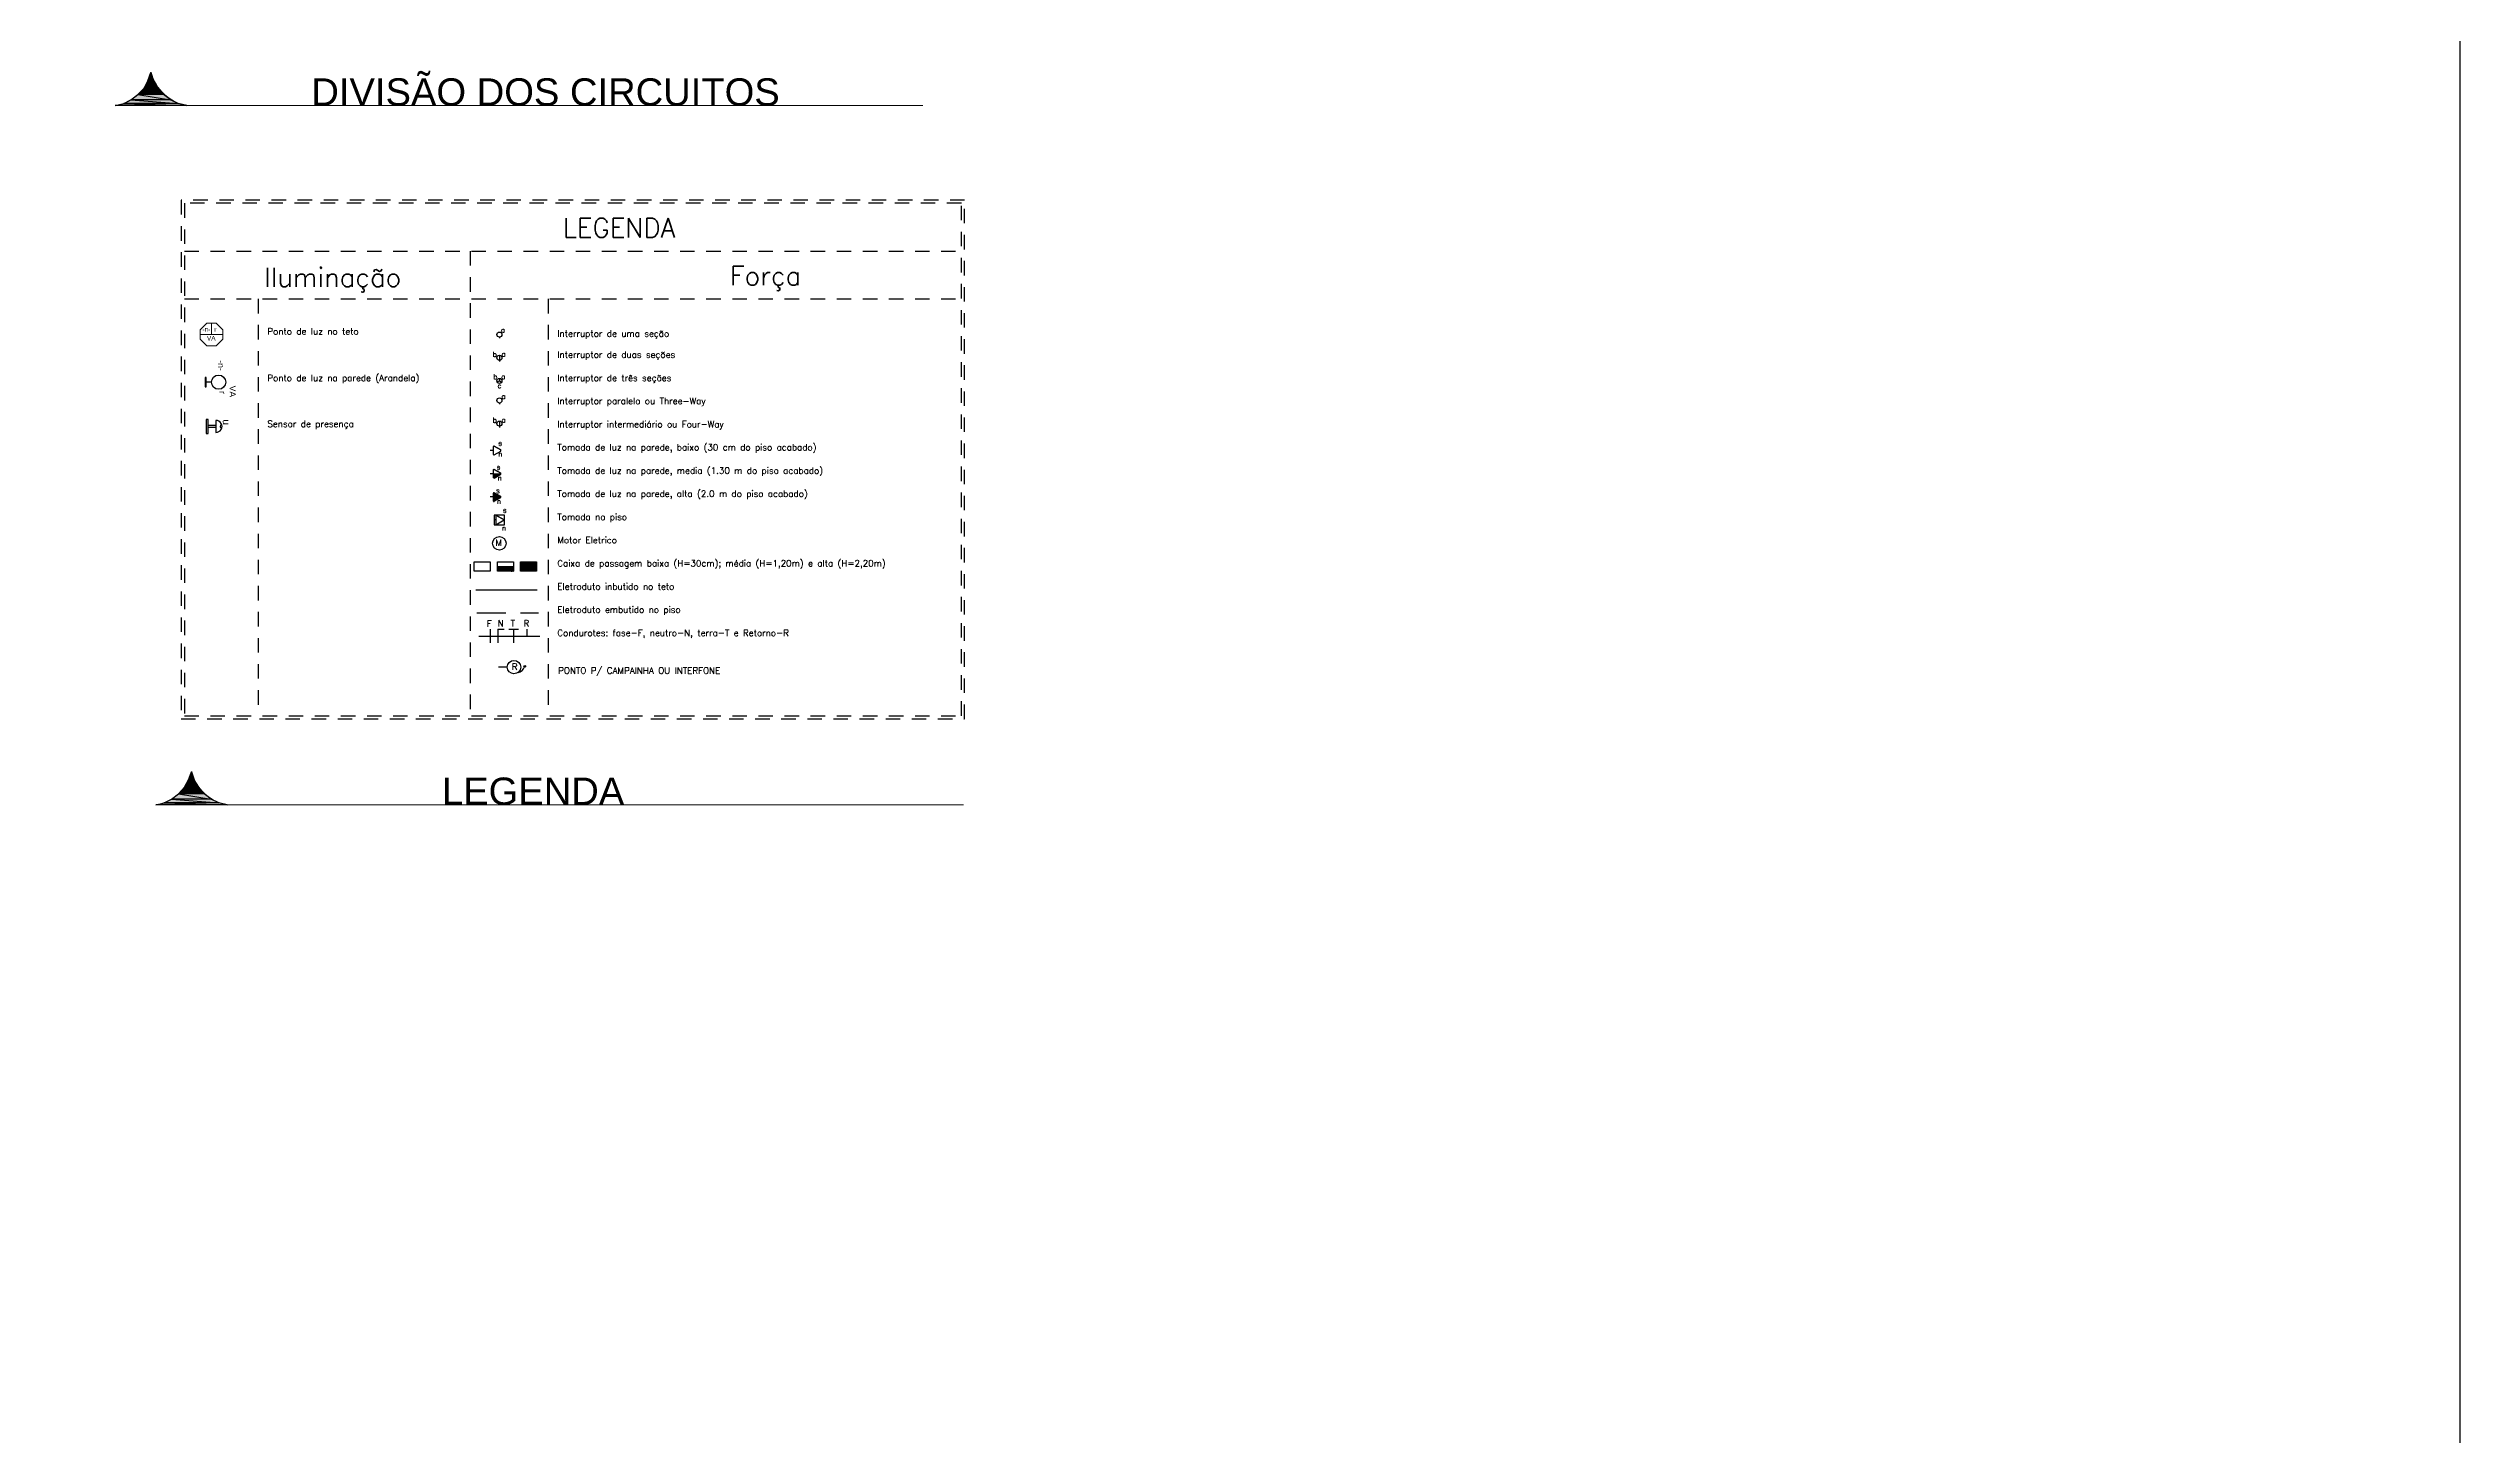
# Model space of a CAD drawing. Header units: millimetres. Extents: x 40 to 176, y -32 to 59.
# Drawn here: x 151.57 to 172.36, y 33.95 to 45.92 of the extents above; entities that cross this region are included whole.
import ezdxf
from ezdxf.enums import TextEntityAlignment as Align

# ---------------------------------------------------------------- set-up
doc = ezdxf.new("R2010")
doc.units = ezdxf.units.MM
doc.linetypes.add('HIDDEN', pattern=[0.375, 0.25, -0.125])
doc.layers.get('0').update_dxf_attribs({"lineweight": 30})
for name, color, linetype in [('12 - Divisão dos circuitos', 7, 'Continuous'), ('5 - Identificadores', 7, 'Continuous'), ('8 - Pontos de iluminação', 5, 'Continuous'), ('9 - Pontos de Tomadas', 240, 'Continuous')]:
    doc.layers.add(name, color=color, linetype=linetype)
doc.layers.add('6 - Legenda', color=7, linetype='Continuous', lineweight=25)
doc.styles.add('Arial0', font='arial.ttf', dxfattribs={"height": 3.14658})
doc.styles.add('ariel 1.5', font='arial.ttf', dxfattribs={"height": 1.5})
doc.styles.add('ariel 2.5', font='arial.ttf', dxfattribs={"height": 2.5})
doc.styles.add('ariel 4', font='', dxfattribs={"height": 4})
doc.styles.add('ROMANS', font='ROMANS.SHX')
doc.styles.get("Standard").update_dxf_attribs({"font": 'arial.ttf'})
doc.styles.get('ariel 4').set_extended_font_data('Arial Black')

# ---------------------------------------------------------------- blocks, each defined once
blk = doc.blocks.new('LAMPADA_TETO')
at = {"layer": '8 - Pontos de iluminação', "color": 5, "linetype": 'Continuous', "lineweight": 15, "true_color": 0x000005}
blk.add_lwpolyline([(0.04, 0.099), (-0.041, 0.099), (-0.099, 0.04), (-0.099, -0.04), (-0.041, -0.098), (0.04, -0.098), (0.099, -0.04), (0.099, 0.04)], close=True, dxfattribs=at)
for points in [[(0.099, 0), (-0.099, 0), (-0.099, 0)], [(0, 0), (0, 0.099), (0, 0.099)]]:
    blk.add_lwpolyline(points, dxfattribs=at)
at = {"layer": '5 - Identificadores', "ltscale": 0.8}
blk.add_attdef('-N-', (-0.077, 0.025), '', height=0.04, dxfattribs=at)
at = {"layer": '5 - Identificadores', "ltscale": 0.8, "flags": 4}
blk.add_attdef('I', (0.023, 0.025), '', height=0.04, dxfattribs=at)
blk.add_attdef('S-VA', text='', height=0.04, dxfattribs=at).set_placement((-0.001, -0.051), align=Align.CENTER)
blk = doc.blocks.new('ARANDELA')
at = {"layer": '8 - Pontos de iluminação'}
for p, q in [((0, 0), (-0.04, 0)), ((-0.04, 0), (-0.04, -0.01)), ((0, 0.045), (0, 0)), ((0.04, 0), (0, 0)), ((0.04, -0.01), (0.04, 0)), ((-0.04, -0.01), (0, -0.01)), ((0, -0.01), (0.04, -0.01))]:
    blk.add_line(p, q, dxfattribs=at)
blk.add_circle((0, 0.106), 0.0614, dxfattribs=at)
at = {"layer": '5 - Identificadores', "color": 7, "style": 'Arial0', "flags": 4}
for tag, p in [('S', (0.03, 0.201)), ('-N-', (-0.188, 0.101)), ('R', (0.077, 0.113))]:
    blk.add_attdef(tag, p, '', height=0.0534, dxfattribs=at)
blk = doc.blocks.new('SENSOR_DE_PRESENCA')
at = {"layer": '8 - Pontos de iluminação'}
for p, q in [((-0.006, -0.055), (-0.006, -0.01)), ((0.006, -0.055), (0.006, -0.01))]:
    blk.add_line(p, q, dxfattribs=at)
blk.add_lwpolyline([(0.04, -0.01), (0.04, 0), (0, 0), (-0.04, 0), (-0.04, -0.01), (0, -0.01)], close=True, dxfattribs=at)
blk.add_lwpolyline([(0.034, -0.055), (-0.034, -0.055, 1.045949)], format="xyb", close=True, dxfattribs=at)
blk.add_arc((0, -0.09), 0.01, 8.5544, 171.4456, dxfattribs=at)
at = {"layer": '5 - Identificadores', "ltscale": 0.8}
blk.add_attdef('-1-', (0.009, -0.126), '', height=0.04, dxfattribs=at)
blk = doc.blocks.new('ISO-A1FRAME')
at = {"color": 5}
blk.add_lwpolyline([(-800, 277), (0, 277), (0, -277), (-800, -277)], close=True, dxfattribs=at)
for tag, height, style, p in [('COMPANY', 4, 'ariel 4', (-47.43, -227.76)), ('CLIENT1', 2.5, 'ariel 2.5', (-47.48, -240.73)), ('PROJECT1', 2.5, 'ariel 2.5', (-47.48, -248.81)), ('PROJECT2', 2.5, 'ariel 2.5', (-47.48, -252.63)), ('DRAWINGTITLE1', 2.5, 'ariel 2.5', (-47.48, -261.28)), ('DRAWINGTITLE2', 2.5, 'ariel 2.5', (-47.48, -264.97)), ('DRAWINGTITLE3', 2.5, 'ariel 2.5', (-47.48, -268.72)), ('AUTHOR', 1.5, 'ariel 1.5', (-88.17, -275.54)), ('CHECKER', 1.5, 'ariel 1.5', (-74.59, -275.58)), ('DRAWINGNO.', 2.5, 'ariel 2.5', (-23.02, -275.65)), ('DATE', 1.5, 'ariel 1.5', (-56.89, -275.74))]:
    blk.add_attdef(tag, text='', height=height, dxfattribs=dict(style=style)).set_placement(p, align=Align.CENTER)

msp = doc.modelspace()

# ---------------------------------------------------------------- hatches: boundary and pattern name
at = {"layer": '12 - Divisão dos circuitos', "true_color": 0x000005}
h = msp.add_hatch(color=5, dxfattribs=at)
h.paths.add_polyline_path([(152.519, 45.577), (152.397, 45.577), (152.565, 45.521)])
h.paths.add_polyline_path([(152.397, 45.577), (152.565, 45.521), (152.344, 45.521)])
h = msp.add_hatch(color=5, dxfattribs=at)
h.paths.add_polyline_path([(152.479, 45.64), (152.43, 45.64), (152.519, 45.577)])
h.paths.add_polyline_path([(152.43, 45.64), (152.519, 45.577), (152.397, 45.577)])
msp.add_hatch(color=5, dxfattribs=at).paths.add_polyline_path([(152.456, 45.71), (152.479, 45.64), (152.43, 45.64)])
h = msp.add_hatch(color=5, dxfattribs=at)
h.paths.add_polyline_path([(152.691, 45.442), (152.221, 45.442), (152.764, 45.425)])
h.paths.add_polyline_path([(152.221, 45.442), (152.764, 45.425), (152.148, 45.425)])
h = msp.add_hatch(color=5, dxfattribs=at)
h.paths.add_polyline_path([(152.625, 45.475), (152.284, 45.475), (152.691, 45.442)])
h.paths.add_polyline_path([(152.284, 45.475), (152.691, 45.442), (152.221, 45.442)])
h = msp.add_hatch(color=5, dxfattribs=at)
h.paths.add_polyline_path([(152.565, 45.521), (152.344, 45.521), (152.625, 45.475)])
h.paths.add_polyline_path([(152.344, 45.521), (152.625, 45.475), (152.284, 45.475)])
at = {"layer": '6 - Legenda'}
h = msp.add_hatch(color=256, dxfattribs=at)
h.dxf.hatch_style = 1
h.paths.add_polyline_path([(155.472, 42.246, 0.268035), (155.474, 42.25), (155.408, 42.25), (155.408, 42.218, 0.577243), (155.415, 42.213)])
h = msp.add_hatch(color=256, dxfattribs=at)
h.dxf.hatch_style = 1
h.paths.add_polyline_path([(155.472, 42.044, 0.577564), (155.472, 42.053), (155.415, 42.086, 0.577243), (155.408, 42.081), (155.408, 42.016, 0.577243), (155.415, 42.012)])
at = {"layer": '6 - Legenda', "true_color": 0x000005}
h = msp.add_hatch(color=5, dxfattribs=at)
h.paths.add_polyline_path([(152.868, 39.546), (152.746, 39.546), (152.915, 39.49)])
h.paths.add_polyline_path([(152.746, 39.546), (152.915, 39.49), (152.693, 39.49)])
h = msp.add_hatch(color=5, dxfattribs=at)
h.paths.add_polyline_path([(152.829, 39.609), (152.779, 39.609), (152.868, 39.546)])
h.paths.add_polyline_path([(152.779, 39.609), (152.868, 39.546), (152.746, 39.546)])
msp.add_hatch(color=5, dxfattribs=at).paths.add_polyline_path([(152.805, 39.678), (152.829, 39.609), (152.779, 39.609)])
h = msp.add_hatch(color=5, dxfattribs=at)
h.paths.add_polyline_path([(153.04, 39.411), (152.571, 39.411), (153.113, 39.394)])
h.paths.add_polyline_path([(152.571, 39.411), (153.113, 39.394), (152.498, 39.394)])
h = msp.add_hatch(color=5, dxfattribs=at)
h.paths.add_polyline_path([(152.974, 39.444), (152.633, 39.444), (153.04, 39.411)])
h.paths.add_polyline_path([(152.633, 39.444), (153.04, 39.411), (152.571, 39.411)])
h = msp.add_hatch(color=5, dxfattribs=at)
h.paths.add_polyline_path([(152.915, 39.49), (152.693, 39.49), (152.974, 39.444)])
h.paths.add_polyline_path([(152.693, 39.49), (152.974, 39.444), (152.633, 39.444)])

# ---------------------------------------------------------------- linework, layer by layer
at = {"layer": '12 - Divisão dos circuitos', "color": 5, "linetype": 'Continuous', "lineweight": -2, "true_color": 0x000005}
for points in [[(152.397, 45.577), (152.565, 45.521), (152.344, 45.521)], [(152.43, 45.64), (152.519, 45.577), (152.397, 45.577)], [(152.519, 45.577), (152.397, 45.577), (152.565, 45.521)], [(152.456, 45.71), (152.479, 45.64), (152.43, 45.64)], [(152.479, 45.64), (152.43, 45.64), (152.519, 45.577)], [(152.221, 45.442), (152.764, 45.425), (152.148, 45.425)], [(152.284, 45.475), (152.691, 45.442), (152.221, 45.442)], [(152.691, 45.442), (152.221, 45.442), (152.764, 45.425)], [(152.344, 45.521), (152.625, 45.475), (152.284, 45.475)], [(152.625, 45.475), (152.284, 45.475), (152.691, 45.442)], [(152.565, 45.521), (152.344, 45.521), (152.625, 45.475)]]:
    msp.add_lwpolyline(points, close=True, dxfattribs=at)
at = {"layer": '12 - Divisão dos circuitos', "color": 5, "linetype": 'Continuous', "lineweight": 9, "true_color": 0x000005}
msp.add_lwpolyline([(152.148, 45.425), (159.112, 45.425), (159.112, 45.425)], dxfattribs=at)
for points in [[(152.152, 45.425), (152.304, 45.452), (152.423, 45.564), (152.459, 45.713)], [(152.456, 45.713), (152.496, 45.564), (152.615, 45.452), (152.767, 45.425)]]:
    msp.add_open_spline(points, degree=3, dxfattribs=at)
at = {"layer": '6 - Legenda', "linetype": 'HIDDEN', "ltscale": 0.5}
for p, q in [((152.744, 44.17), (159.444, 44.17)), ((155.208, 44.17), (155.208, 40.162)), ((152.744, 43.758), (159.444, 43.758)), ((153.38, 43.758), (153.38, 40.162)), ((155.88, 43.758), (155.88, 40.162))]:
    msp.add_line(p, q, dxfattribs=at)
at = {"layer": '6 - Legenda', "color": 142}
msp.add_line((153.595, 43.45), (153.595, 43.45), dxfattribs=at)
at = {"layer": '6 - Legenda'}
for p, q in [((155.46, 43.428), (155.46, 43.418)), ((155.46, 43.272), (155.46, 43.218)), ((155.46, 43.05), (155.441, 43.039)), ((155.46, 43.05), (155.441, 43.039)), ((155.46, 43.072), (155.46, 43.05)), ((155.46, 43.072), (155.46, 43.05)), ((155.46, 43.05), (155.479, 43.039)), ((155.46, 43.05), (155.479, 43.039)), ((155.46, 42.86), (155.46, 42.85)), ((155.46, 42.704), (155.46, 42.66)), ((155.46, 42.66), (155.46, 42.65)), ((155.408, 42.45), (155.38, 42.45)), ((155.408, 42.483), (155.408, 42.418)), ((155.415, 42.487), (155.472, 42.455)), ((155.472, 42.455), (155.415, 42.487)), ((155.472, 42.455), (155.415, 42.487)), ((155.415, 42.413), (155.472, 42.446)), ((155.408, 42.25), (155.38, 42.25)), ((155.408, 42.283), (155.408, 42.218)), ((155.408, 42.25), (155.474, 42.25)), ((155.415, 42.287), (155.472, 42.255)), ((155.472, 42.255), (155.415, 42.287)), ((155.472, 42.255), (155.415, 42.287)), ((155.415, 42.213), (155.472, 42.246)), ((155.408, 42.05), (155.38, 42.05)), ((155.408, 42.081), (155.408, 42.016)), ((155.415, 42.086), (155.472, 42.053)), ((155.472, 42.053), (155.415, 42.086)), ((155.472, 42.053), (155.415, 42.086)), ((155.415, 42.012), (155.472, 42.044)), ((155.429, 41.851), (155.416, 41.851)), ((155.429, 41.892), (155.501, 41.851)), ((155.501, 41.851), (155.429, 41.892)), ((155.429, 41.892), (155.429, 41.809)), ((155.501, 41.851), (155.429, 41.892)), ((155.429, 41.809), (155.501, 41.851)), ((155.243, 41.409), (155.243, 41.491)), ((155.243, 41.491), (155.38, 41.491)), ((155.38, 41.409), (155.243, 41.409)), ((155.38, 41.491), (155.38, 41.409)), ((155.445, 41.409), (155.445, 41.491)), ((155.445, 41.491), (155.583, 41.491)), ((155.445, 41.45), (155.583, 41.45)), ((155.583, 41.409), (155.445, 41.409)), ((155.583, 41.491), (155.583, 41.409)), ((155.642, 41.409), (155.642, 41.491)), ((155.642, 41.491), (155.78, 41.491)), ((155.78, 41.409), (155.642, 41.409)), ((155.78, 41.491), (155.78, 41.409)), ((155.256, 41.25), (155.786, 41.25)), ((155.283, 40.85), (155.81, 40.85)), ((155.38, 40.908), (155.38, 40.792)), ((155.446, 40.908), (155.501, 40.908)), ((155.446, 40.908), (155.446, 40.792)), ((155.542, 40.908), (155.626, 40.908)), ((155.583, 40.908), (155.583, 40.792)), ((155.698, 40.909), (155.698, 40.851))]:
    msp.add_line(p, q, dxfattribs=at)
at = {"layer": '6 - Legenda', "linetype": 'Continuous'}
for p, q in [((155.505, 41.892), (155.416, 41.892)), ((155.416, 41.892), (155.416, 41.809)), ((155.416, 41.809), (155.505, 41.809)), ((155.505, 41.809), (155.505, 41.892)), ((155.445, 41.45), (155.446, 41.45)), ((155.445, 41.449), (155.446, 41.45)), ((155.445, 41.449), (155.446, 41.45)), ((155.445, 41.448), (155.447, 41.45)), ((155.445, 41.448), (155.447, 41.45)), ((155.445, 41.447), (155.448, 41.45)), ((155.445, 41.447), (155.448, 41.45)), ((155.445, 41.446), (155.449, 41.45)), ((155.445, 41.446), (155.449, 41.45)), ((155.445, 41.445), (155.45, 41.45)), ((155.445, 41.445), (155.45, 41.45)), ((155.445, 41.444), (155.451, 41.45)), ((155.445, 41.444), (155.451, 41.45)), ((155.445, 41.443), (155.452, 41.45)), ((155.445, 41.443), (155.452, 41.45)), ((155.445, 41.442), (155.453, 41.45)), ((155.445, 41.442), (155.453, 41.45)), ((155.445, 41.442), (155.454, 41.45)), ((155.445, 41.441), (155.454, 41.45)), ((155.445, 41.441), (155.455, 41.45)), ((155.445, 41.44), (155.455, 41.45)), ((155.445, 41.44), (155.456, 41.45)), ((155.445, 41.439), (155.456, 41.45)), ((155.445, 41.439), (155.457, 41.45)), ((155.445, 41.438), (155.457, 41.45)), ((155.445, 41.438), (155.458, 41.45)), ((155.445, 41.437), (155.458, 41.45)), ((155.445, 41.437), (155.459, 41.45)), ((155.445, 41.436), (155.459, 41.45)), ((155.445, 41.436), (155.46, 41.45)), ((155.445, 41.435), (155.46, 41.45)), ((155.445, 41.435), (155.461, 41.45)), ((155.445, 41.434), (155.461, 41.45)), ((155.445, 41.434), (155.462, 41.45)), ((155.445, 41.433), (155.462, 41.45)), ((155.445, 41.433), (155.463, 41.45)), ((155.445, 41.432), (155.463, 41.45)), ((155.445, 41.432), (155.464, 41.45)), ((155.445, 41.431), (155.464, 41.45)), ((155.445, 41.431), (155.464, 41.45)), ((155.445, 41.43), (155.465, 41.45)), ((155.445, 41.43), (155.465, 41.45)), ((155.445, 41.429), (155.466, 41.45)), ((155.445, 41.429), (155.466, 41.45)), ((155.445, 41.428), (155.467, 41.45)), ((155.445, 41.428), (155.467, 41.45)), ((155.445, 41.427), (155.468, 41.45)), ((155.445, 41.427), (155.468, 41.45)), ((155.445, 41.426), (155.469, 41.45)), ((155.445, 41.426), (155.469, 41.45)), ((155.445, 41.425), (155.47, 41.45)), ((155.445, 41.425), (155.47, 41.45)), ((155.445, 41.424), (155.471, 41.45)), ((155.445, 41.424), (155.471, 41.45)), ((155.445, 41.424), (155.472, 41.45)), ((155.445, 41.423), (155.472, 41.45)), ((155.445, 41.423), (155.473, 41.45)), ((155.445, 41.422), (155.473, 41.45)), ((155.445, 41.422), (155.474, 41.45)), ((155.445, 41.421), (155.474, 41.45)), ((155.445, 41.421), (155.475, 41.45)), ((155.445, 41.42), (155.475, 41.45)), ((155.445, 41.42), (155.476, 41.45)), ((155.445, 41.419), (155.476, 41.45)), ((155.445, 41.419), (155.477, 41.45)), ((155.445, 41.418), (155.477, 41.45)), ((155.445, 41.418), (155.478, 41.45)), ((155.445, 41.417), (155.478, 41.45)), ((155.445, 41.417), (155.479, 41.45)), ((155.445, 41.416), (155.479, 41.45)), ((155.445, 41.416), (155.48, 41.45)), ((155.445, 41.415), (155.48, 41.45)), ((155.445, 41.415), (155.481, 41.45)), ((155.445, 41.414), (155.481, 41.45)), ((155.445, 41.414), (155.482, 41.45)), ((155.445, 41.413), (155.482, 41.45)), ((155.445, 41.413), (155.482, 41.45)), ((155.445, 41.412), (155.483, 41.45)), ((155.445, 41.412), (155.483, 41.45)), ((155.445, 41.411), (155.484, 41.45)), ((155.445, 41.411), (155.484, 41.45)), ((155.445, 41.41), (155.485, 41.45)), ((155.445, 41.41), (155.485, 41.45)), ((155.445, 41.409), (155.486, 41.45)), ((155.445, 41.409), (155.486, 41.45)), ((155.446, 41.409), (155.487, 41.45)), ((155.446, 41.409), (155.487, 41.45)), ((155.447, 41.409), (155.488, 41.45)), ((155.447, 41.409), (155.488, 41.45)), ((155.448, 41.409), (155.489, 41.45)), ((155.448, 41.409), (155.489, 41.45)), ((155.449, 41.409), (155.49, 41.45)), ((155.449, 41.409), (155.49, 41.45)), ((155.449, 41.409), (155.491, 41.45)), ((155.45, 41.409), (155.491, 41.45)), ((155.45, 41.409), (155.492, 41.45)), ((155.451, 41.409), (155.492, 41.45)), ((155.451, 41.409), (155.493, 41.45)), ((155.452, 41.409), (155.493, 41.45)), ((155.452, 41.409), (155.494, 41.45)), ((155.453, 41.409), (155.494, 41.45)), ((155.453, 41.409), (155.495, 41.45)), ((155.454, 41.409), (155.495, 41.45)), ((155.454, 41.409), (155.496, 41.45)), ((155.455, 41.409), (155.496, 41.45)), ((155.455, 41.409), (155.497, 41.45)), ((155.456, 41.409), (155.497, 41.45)), ((155.456, 41.409), (155.498, 41.45)), ((155.457, 41.409), (155.498, 41.45)), ((155.457, 41.409), (155.499, 41.45)), ((155.458, 41.409), (155.499, 41.45)), ((155.458, 41.409), (155.499, 41.45)), ((155.459, 41.409), (155.5, 41.45)), ((155.459, 41.409), (155.5, 41.45)), ((155.46, 41.409), (155.501, 41.45)), ((155.46, 41.409), (155.501, 41.45)), ((155.461, 41.409), (155.502, 41.45)), ((155.461, 41.409), (155.502, 41.45)), ((155.462, 41.409), (155.503, 41.45)), ((155.462, 41.409), (155.503, 41.45)), ((155.463, 41.409), (155.504, 41.45)), ((155.463, 41.409), (155.504, 41.45)), ((155.464, 41.409), (155.505, 41.45)), ((155.464, 41.409), (155.505, 41.45)), ((155.465, 41.409), (155.506, 41.45)), ((155.465, 41.409), (155.506, 41.45)), ((155.466, 41.409), (155.507, 41.45)), ((155.466, 41.409), (155.507, 41.45)), ((155.467, 41.409), (155.508, 41.45)), ((155.467, 41.409), (155.508, 41.45)), ((155.467, 41.409), (155.509, 41.45)), ((155.468, 41.409), (155.509, 41.45)), ((155.468, 41.409), (155.51, 41.45)), ((155.469, 41.409), (155.51, 41.45)), ((155.469, 41.409), (155.511, 41.45)), ((155.47, 41.409), (155.511, 41.45)), ((155.47, 41.409), (155.512, 41.45)), ((155.471, 41.409), (155.512, 41.45)), ((155.471, 41.409), (155.513, 41.45)), ((155.472, 41.409), (155.513, 41.45)), ((155.472, 41.409), (155.514, 41.45)), ((155.473, 41.409), (155.514, 41.45)), ((155.473, 41.409), (155.515, 41.45)), ((155.474, 41.409), (155.515, 41.45)), ((155.474, 41.409), (155.516, 41.45)), ((155.475, 41.409), (155.516, 41.45)), ((155.475, 41.409), (155.517, 41.45)), ((155.476, 41.409), (155.517, 41.45)), ((155.476, 41.409), (155.517, 41.45)), ((155.477, 41.409), (155.518, 41.45)), ((155.477, 41.409), (155.518, 41.45)), ((155.478, 41.409), (155.519, 41.45)), ((155.478, 41.409), (155.519, 41.45)), ((155.479, 41.409), (155.52, 41.45)), ((155.479, 41.409), (155.52, 41.45)), ((155.48, 41.409), (155.521, 41.45)), ((155.48, 41.409), (155.521, 41.45)), ((155.481, 41.409), (155.522, 41.45)), ((155.481, 41.409), (155.522, 41.45)), ((155.482, 41.409), (155.523, 41.45)), ((155.482, 41.409), (155.523, 41.45)), ((155.483, 41.409), (155.524, 41.45)), ((155.483, 41.409), (155.524, 41.45)), ((155.484, 41.409), (155.525, 41.45)), ((155.484, 41.409), (155.525, 41.45)), ((155.484, 41.409), (155.526, 41.45)), ((155.485, 41.409), (155.526, 41.45)), ((155.485, 41.409), (155.527, 41.45)), ((155.486, 41.409), (155.527, 41.45)), ((155.486, 41.409), (155.528, 41.45)), ((155.487, 41.409), (155.528, 41.45)), ((155.487, 41.409), (155.529, 41.45)), ((155.488, 41.409), (155.529, 41.45)), ((155.488, 41.409), (155.53, 41.45)), ((155.489, 41.409), (155.53, 41.45)), ((155.489, 41.409), (155.531, 41.45)), ((155.49, 41.409), (155.531, 41.45)), ((155.49, 41.409), (155.532, 41.45)), ((155.491, 41.409), (155.532, 41.45)), ((155.491, 41.409), (155.533, 41.45)), ((155.492, 41.409), (155.533, 41.45)), ((155.492, 41.409), (155.534, 41.45)), ((155.493, 41.409), (155.534, 41.45)), ((155.493, 41.409), (155.534, 41.45)), ((155.494, 41.409), (155.535, 41.45)), ((155.494, 41.409), (155.535, 41.45)), ((155.495, 41.409), (155.536, 41.45)), ((155.495, 41.409), (155.536, 41.45)), ((155.496, 41.409), (155.537, 41.45)), ((155.496, 41.409), (155.537, 41.45)), ((155.497, 41.409), (155.538, 41.45)), ((155.497, 41.409), (155.538, 41.45)), ((155.498, 41.409), (155.539, 41.45)), ((155.498, 41.409), (155.539, 41.45)), ((155.499, 41.409), (155.54, 41.45)), ((155.499, 41.409), (155.54, 41.45)), ((155.5, 41.409), (155.541, 41.45)), ((155.5, 41.409), (155.541, 41.45)), ((155.501, 41.409), (155.542, 41.45)), ((155.501, 41.409), (155.542, 41.45)), ((155.502, 41.409), (155.543, 41.45)), ((155.502, 41.409), (155.543, 41.45)), ((155.502, 41.409), (155.544, 41.45)), ((155.503, 41.409), (155.544, 41.45)), ((155.503, 41.409), (155.545, 41.45)), ((155.504, 41.409), (155.545, 41.45)), ((155.504, 41.409), (155.546, 41.45)), ((155.505, 41.409), (155.546, 41.45)), ((155.505, 41.409), (155.547, 41.45)), ((155.506, 41.409), (155.547, 41.45)), ((155.506, 41.409), (155.548, 41.45)), ((155.507, 41.409), (155.548, 41.45)), ((155.507, 41.409), (155.549, 41.45)), ((155.508, 41.409), (155.549, 41.45)), ((155.508, 41.409), (155.55, 41.45)), ((155.509, 41.409), (155.55, 41.45)), ((155.509, 41.409), (155.551, 41.45)), ((155.51, 41.409), (155.551, 41.45)), ((155.51, 41.409), (155.552, 41.45)), ((155.511, 41.409), (155.552, 41.45)), ((155.511, 41.409), (155.552, 41.45)), ((155.512, 41.409), (155.553, 41.45)), ((155.512, 41.409), (155.553, 41.45)), ((155.513, 41.409), (155.554, 41.45)), ((155.513, 41.409), (155.554, 41.45)), ((155.514, 41.409), (155.555, 41.45)), ((155.514, 41.409), (155.555, 41.45)), ((155.515, 41.409), (155.556, 41.45)), ((155.515, 41.409), (155.556, 41.45)), ((155.516, 41.409), (155.557, 41.45)), ((155.516, 41.409), (155.557, 41.45)), ((155.517, 41.409), (155.558, 41.45)), ((155.517, 41.409), (155.558, 41.45)), ((155.518, 41.409), (155.559, 41.45)), ((155.518, 41.409), (155.559, 41.45)), ((155.519, 41.409), (155.56, 41.45)), ((155.519, 41.409), (155.56, 41.45)), ((155.519, 41.409), (155.561, 41.45)), ((155.52, 41.409), (155.561, 41.45)), ((155.52, 41.409), (155.562, 41.45)), ((155.521, 41.409), (155.562, 41.45)), ((155.521, 41.409), (155.563, 41.45)), ((155.522, 41.409), (155.563, 41.45)), ((155.522, 41.409), (155.564, 41.45)), ((155.523, 41.409), (155.564, 41.45)), ((155.523, 41.409), (155.565, 41.45)), ((155.524, 41.409), (155.565, 41.45)), ((155.524, 41.409), (155.566, 41.45)), ((155.525, 41.409), (155.566, 41.45)), ((155.525, 41.409), (155.567, 41.45)), ((155.526, 41.409), (155.567, 41.45)), ((155.526, 41.409), (155.568, 41.45)), ((155.527, 41.409), (155.568, 41.45)), ((155.527, 41.409), (155.569, 41.45)), ((155.528, 41.409), (155.569, 41.45)), ((155.528, 41.409), (155.569, 41.45)), ((155.529, 41.409), (155.57, 41.45)), ((155.529, 41.409), (155.57, 41.45)), ((155.53, 41.409), (155.571, 41.45)), ((155.53, 41.409), (155.571, 41.45)), ((155.531, 41.409), (155.572, 41.45)), ((155.531, 41.409), (155.572, 41.45)), ((155.532, 41.409), (155.573, 41.45)), ((155.532, 41.409), (155.573, 41.45)), ((155.533, 41.409), (155.574, 41.45)), ((155.533, 41.409), (155.574, 41.45)), ((155.534, 41.409), (155.575, 41.45)), ((155.534, 41.409), (155.575, 41.45)), ((155.535, 41.409), (155.576, 41.45)), ((155.535, 41.409), (155.576, 41.45)), ((155.536, 41.409), (155.577, 41.45)), ((155.536, 41.409), (155.577, 41.45)), ((155.537, 41.409), (155.578, 41.45)), ((155.537, 41.409), (155.578, 41.45)), ((155.537, 41.409), (155.579, 41.45)), ((155.538, 41.409), (155.579, 41.45)), ((155.538, 41.409), (155.58, 41.45)), ((155.539, 41.409), (155.58, 41.45)), ((155.539, 41.409), (155.581, 41.45)), ((155.54, 41.409), (155.581, 41.45)), ((155.54, 41.409), (155.582, 41.45)), ((155.541, 41.409), (155.582, 41.45)), ((155.541, 41.409), (155.583, 41.45)), ((155.542, 41.409), (155.583, 41.45)), ((155.542, 41.409), (155.583, 41.449)), ((155.543, 41.409), (155.583, 41.449)), ((155.543, 41.409), (155.583, 41.448)), ((155.544, 41.409), (155.583, 41.448)), ((155.544, 41.409), (155.583, 41.447)), ((155.545, 41.409), (155.583, 41.447)), ((155.545, 41.409), (155.583, 41.446)), ((155.546, 41.409), (155.583, 41.446)), ((155.546, 41.409), (155.583, 41.445)), ((155.547, 41.409), (155.583, 41.445)), ((155.547, 41.409), (155.583, 41.444)), ((155.548, 41.409), (155.583, 41.444)), ((155.548, 41.409), (155.583, 41.443)), ((155.549, 41.409), (155.583, 41.443)), ((155.549, 41.409), (155.583, 41.442)), ((155.55, 41.409), (155.583, 41.442)), ((155.55, 41.409), (155.583, 41.441)), ((155.551, 41.409), (155.583, 41.441)), ((155.551, 41.409), (155.583, 41.44)), ((155.552, 41.409), (155.583, 41.44)), ((155.552, 41.409), (155.583, 41.439)), ((155.553, 41.409), (155.583, 41.439)), ((155.553, 41.409), (155.583, 41.439)), ((155.554, 41.409), (155.583, 41.438)), ((155.554, 41.409), (155.583, 41.438)), ((155.554, 41.409), (155.583, 41.437)), ((155.555, 41.409), (155.583, 41.437)), ((155.555, 41.409), (155.583, 41.436)), ((155.556, 41.409), (155.583, 41.436)), ((155.556, 41.409), (155.583, 41.435)), ((155.557, 41.409), (155.583, 41.435)), ((155.557, 41.409), (155.583, 41.434)), ((155.558, 41.409), (155.583, 41.434)), ((155.558, 41.409), (155.583, 41.433)), ((155.559, 41.409), (155.583, 41.433)), ((155.559, 41.409), (155.583, 41.432)), ((155.56, 41.409), (155.583, 41.432)), ((155.56, 41.409), (155.583, 41.431)), ((155.561, 41.409), (155.583, 41.431)), ((155.561, 41.409), (155.583, 41.43)), ((155.562, 41.409), (155.583, 41.43)), ((155.562, 41.409), (155.583, 41.429)), ((155.563, 41.409), (155.583, 41.429)), ((155.563, 41.409), (155.583, 41.428)), ((155.564, 41.409), (155.583, 41.428)), ((155.564, 41.409), (155.583, 41.427)), ((155.565, 41.409), (155.583, 41.427)), ((155.565, 41.409), (155.583, 41.426)), ((155.566, 41.409), (155.583, 41.426)), ((155.566, 41.409), (155.583, 41.425)), ((155.567, 41.409), (155.583, 41.425)), ((155.567, 41.409), (155.583, 41.424)), ((155.568, 41.409), (155.583, 41.424)), ((155.568, 41.409), (155.583, 41.423)), ((155.569, 41.409), (155.583, 41.423)), ((155.569, 41.409), (155.583, 41.422)), ((155.57, 41.409), (155.583, 41.422)), ((155.57, 41.409), (155.583, 41.421)), ((155.571, 41.409), (155.583, 41.421)), ((155.571, 41.409), (155.583, 41.421)), ((155.572, 41.409), (155.583, 41.42)), ((155.572, 41.409), (155.583, 41.42)), ((155.572, 41.409), (155.583, 41.419)), ((155.573, 41.409), (155.583, 41.419)), ((155.573, 41.409), (155.583, 41.418)), ((155.574, 41.409), (155.583, 41.418)), ((155.574, 41.409), (155.583, 41.417)), ((155.575, 41.409), (155.583, 41.417)), ((155.575, 41.409), (155.583, 41.416)), ((155.576, 41.409), (155.583, 41.416)), ((155.576, 41.409), (155.583, 41.415)), ((155.577, 41.409), (155.583, 41.415)), ((155.577, 41.409), (155.583, 41.414)), ((155.578, 41.409), (155.583, 41.414)), ((155.578, 41.409), (155.583, 41.413)), ((155.579, 41.409), (155.583, 41.413)), ((155.579, 41.409), (155.583, 41.412)), ((155.58, 41.409), (155.583, 41.412)), ((155.58, 41.409), (155.583, 41.411)), ((155.581, 41.409), (155.583, 41.411)), ((155.581, 41.409), (155.583, 41.41)), ((155.582, 41.409), (155.583, 41.41)), ((155.582, 41.409), (155.583, 41.409)), ((155.528, 40.582), (155.452, 40.582))]:
    msp.add_line(p, q, dxfattribs=at)
at = {"layer": '6 - Legenda', "linetype": 'HIDDEN'}
msp.add_line((155.267, 41.05), (155.797, 41.05), dxfattribs=at)
at = {"layer": '6 - Legenda', "linetype": 'HIDDEN', "ltscale": 0.5}
for points in [[(152.716, 44.61), (152.716, 40.135), (159.471, 40.135), (159.471, 44.61)], [(152.744, 44.583), (152.744, 40.162), (159.444, 40.162), (159.444, 44.583)]]:
    msp.add_lwpolyline(points, close=True, dxfattribs=at)
at = {"layer": '6 - Legenda', "color": 5, "linetype": 'Continuous', "lineweight": -2, "true_color": 0x000005}
for points in [[(152.746, 39.546), (152.915, 39.49), (152.693, 39.49)], [(152.779, 39.609), (152.868, 39.546), (152.746, 39.546)], [(152.868, 39.546), (152.746, 39.546), (152.915, 39.49)], [(152.805, 39.678), (152.829, 39.609), (152.779, 39.609)], [(152.829, 39.609), (152.779, 39.609), (152.868, 39.546)], [(152.571, 39.411), (153.113, 39.394), (152.498, 39.394)], [(152.633, 39.444), (153.04, 39.411), (152.571, 39.411)], [(153.04, 39.411), (152.571, 39.411), (153.113, 39.394)], [(152.693, 39.49), (152.974, 39.444), (152.633, 39.444)], [(152.974, 39.444), (152.633, 39.444), (153.04, 39.411)], [(152.915, 39.49), (152.693, 39.49), (152.974, 39.444)]]:
    msp.add_lwpolyline(points, close=True, dxfattribs=at)
at = {"layer": '6 - Legenda', "color": 5, "linetype": 'Continuous', "lineweight": 9, "true_color": 0x000005}
msp.add_lwpolyline([(152.498, 39.394), (159.461, 39.394), (159.461, 39.394)], dxfattribs=at)
at = {"layer": '6 - Legenda'}
for centre in [(155.46, 43.45), (155.46, 43.25), (155.46, 43.05), (155.46, 42.882), (155.46, 42.682)]:
    msp.add_circle(centre, 0.022, dxfattribs=at)
at = {"layer": '6 - Legenda', "linetype": 'Continuous'}
for centre, radius in [((155.46, 41.65), 0.0579), ((155.586, 40.582), 0.0579), ((155.679, 40.589), 0.0073), ((155.679, 40.588), 0.00365), ((155.679, 40.589), 0.00138)]:
    msp.add_circle(centre, radius, dxfattribs=at)
at = {"layer": '6 - Legenda'}
for centre, start, end in [((155.413, 42.483), 60.0184, 180), ((155.413, 42.418), 180, 299.9816), ((155.469, 42.45), 299.9816, 60.0184), ((155.413, 42.283), 60.0184, 180), ((155.413, 42.218), 180, 299.9816), ((155.469, 42.25), 299.9816, 60.0184), ((155.413, 42.081), 60.0184, 180), ((155.413, 42.016), 180, 299.9816), ((155.469, 42.049), 299.9816, 60.0184)]:
    msp.add_arc(centre, 0.005, start, end, dxfattribs=at)
at = {"layer": '6 - Legenda', "linetype": 'Continuous'}
msp.add_arc((155.607, 40.61), 0.0759, 280.507, 339.2295, dxfattribs=at)
at = {"layer": '6 - Legenda', "color": 5, "linetype": 'Continuous', "lineweight": 9, "true_color": 0x000005}
for points in [[(152.501, 39.394), (152.653, 39.42), (152.772, 39.533), (152.809, 39.682)], [(152.805, 39.682), (152.845, 39.533), (152.964, 39.42), (153.116, 39.394)]]:
    msp.add_open_spline(points, degree=3, dxfattribs=at)
at = {"layer": '6 - Legenda'}
msp.add_solid([(155.642, 41.491), (155.78, 41.491), (155.642, 41.409), (155.78, 41.409)], dxfattribs=at)

# ---------------------------------------------------------------- block references
at = {"xscale": 0.1653034188902056, "yscale": 0.1653034188902056, "zscale": 0.1653034188902056}
msp.add_blockref('ISO-A1FRAME', (172.363, 13.404), dxfattribs=at)
at = {"layer": '6 - Legenda'}
ref = msp.add_blockref('LAMPADA_TETO', (152.978, 43.45), dxfattribs=at)
ref.add_attrib('-N-', '-n-', (152.9, 43.475), dxfattribs={"layer": '5 - Identificadores', "ltscale": 0.8, "height": 0.04})
ref.add_attrib('I', 'r', (153.001, 43.475), dxfattribs={"layer": '5 - Identificadores', "ltscale": 0.8, "height": 0.04})
ref.add_attrib('S-VA', 'VA', dxfattribs={"layer": '5 - Identificadores', "ltscale": 0.8, "height": 0.04}).set_placement((152.976, 43.399), align=Align.CENTER)
at = {"layer": '9 - Pontos de Tomadas', "color": 142}
ref = msp.add_blockref('ARANDELA', (152.933, 43.04), dxfattribs=dict(at, rotation=270))
ref.add_attrib('S', 'VA', (153.134, 43.01), dxfattribs={"layer": '5 - Identificadores', "color": 7, "height": 0.0534, "rotation": 270, "style": 'Arial0'})
ref.add_attrib('-N-', '-n-', (153.034, 43.229), dxfattribs={"layer": '5 - Identificadores', "color": 7, "height": 0.0534, "rotation": 270, "style": 'Arial0'})
ref.add_attrib('R', 'r', (153.046, 42.964), dxfattribs={"layer": '5 - Identificadores', "color": 7, "height": 0.0534, "rotation": 270, "style": 'Arial0'})
at = {"layer": '9 - Pontos de Tomadas', "color": 142, "xscale": 1.5, "yscale": 1.5, "zscale": 1.5, "rotation": 89.99999999999999}
msp.add_blockref('SENSOR_DE_PRESENCA', (152.933, 42.658), dxfattribs=at).add_auto_attribs({'-1-': 'n'})

# ---------------------------------------------------------------- texts
at = {"layer": '12 - Divisão dos circuitos', "color": 251, "true_color": 0x545454, "style": 'Arial0'}
msp.add_text('DIVISÃO DOS CIRCUITOS', height=0.23546, dxfattribs=at).set_placement((153.839, 45.425))
at = {"layer": '12 - Divisão dos circuitos', "color": 3, "style": 'ROMANS'}
for s, p in [('LEGENDA', (156.009, 44.289)), ('Iluminação', (153.433, 43.862)), ('Força', (157.448, 43.875))]:
    msp.add_text(s, height=0.165, dxfattribs=at).set_placement(p)
at = {"layer": '6 - Legenda', "style": 'ROMANS'}
for s, height, p in [('Ponto de luz no teto', 0.055, (153.46, 43.45)), ('a', 0.044, (155.474, 43.468)), ('Interruptor de uma seção', 0.055, (155.96, 43.432)), ('b', 0.044, (155.403, 43.258)), ('a', 0.044, (155.48, 43.26)), ('Interruptor de duas seções', 0.055, (155.96, 43.25)), ('Ponto de luz na parede (Arandela)', 0.055, (153.46, 43.049)), ('b', 0.044, (155.408, 43.065)), ('a', 0.044, (155.476, 43.066)), ('Interruptor de três seções', 0.055, (155.96, 43.049)), ('c', 0.044, (155.444, 42.988)), ('a', 0.044, (155.478, 42.895)), ('Interruptor paralelo ou Three-Way', 0.055, (155.96, 42.85)), ('Sensor de presença', 0.055, (153.46, 42.653)), ('b', 0.044, (155.403, 42.69)), ('a', 0.044, (155.48, 42.692)), ('Interruptor intermediário ou Four-Way', 0.055, (155.96, 42.65)), ('s', 0.044, (155.451, 42.492)), ('n', 0.044, (155.45, 42.399)), ('Tomada de luz na parede, baixo (30 cm do piso acabado)', 0.055, (155.96, 42.45)), ('s', 0.044, (155.438, 42.285)), ('n', 0.044, (155.445, 42.192)), ('Tomada de luz na parede, media (1.30 m do piso acabado)', 0.055, (155.96, 42.25)), ('s', 0.044, (155.432, 42.083)), ('n', 0.044, (155.439, 41.991)), ('Tomada de luz na parede, alta (2.0 m do piso acabado)', 0.055, (155.96, 42.05)), ('s', 0.044, (155.49, 41.914)), ('Tomada no piso', 0.055, (155.96, 41.85)), ('n', 0.044, (155.483, 41.76)), ('Motor Eletrico', 0.055, (155.96, 41.65)), ('Caixa de passagem baixa (H=30cm); média (H=1,20m) e alta (H=2,20m)', 0.055, (155.96, 41.45)), ('Eletroduto inbutido no teto', 0.055, (155.96, 41.25)), ('Eletroduto embutido no piso', 0.055, (155.96, 41.05)), ('Condurotes: fase-F, neutro-N, terra-T e Retorno-R', 0.055, (155.96, 40.85)), ('PONTO P/ CAMPAINHA OU INTERFONE', 0.055, (155.967, 40.525))]:
    msp.add_text(s, height=height, dxfattribs=at).set_placement(p)
at = {"layer": '6 - Legenda', "color": 251, "true_color": 0x545454, "style": 'Arial0'}
msp.add_text('LEGENDA', height=0.2355, dxfattribs=at).set_placement((154.965, 39.394))
at = {"layer": '6 - Legenda', "linetype": 'Continuous', "style": 'ROMANS'}
for tag, p in [('M', (155.426, 41.628)), ('R', (155.567, 40.558))]:
    msp.add_attdef(tag, p, '', height=0.055, dxfattribs=at)
at = {"layer": '6 - Legenda', "style": 'ROMANS'}
for tag, p in [('F', (155.352, 40.93)), ('N', (155.445, 40.931))]:
    msp.add_attdef(tag, p, '', height=0.055, dxfattribs=at)
at = {"layer": '6 - Legenda', "style": 'ROMANS', "flags": 1}
for tag, p in [('T', (155.557, 40.932)), ('R', (155.669, 40.932))]:
    msp.add_attdef(tag, p, '', height=0.055, dxfattribs=at)

doc.saveas('drawing.dxf')
